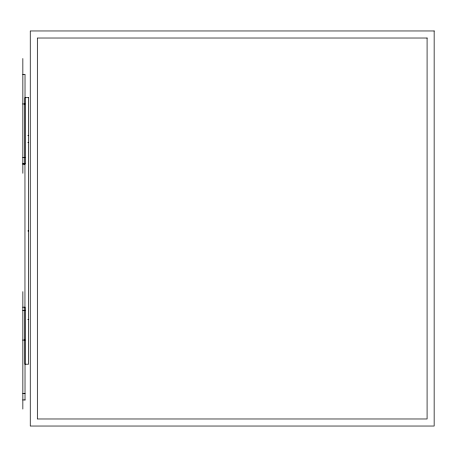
<?xml version="1.0" encoding="UTF-8"?>
<svg xmlns="http://www.w3.org/2000/svg" width="457" height="457" viewBox="0 0 457 457"><rect width="100%" height="100%" fill="white"/><g stroke="black" fill="none" stroke-linecap="round" stroke-linejoin="round"><path stroke-width="0.69" d="M22.85 74.337L25.026 74.342L25.026 164.057L22.85 164.063M22.85 103.962L25.026 103.962M27.814 135.398L28.528 135.398M27.814 142.464L28.528 142.464M22.85 157.465L25.026 157.465M22.85 163.846L25.026 163.846M27.814 230.945L28.528 230.945M22.85 307.184L25.026 307.184L25.026 400.086M22.85 310.446L25.026 310.446M27.814 319.42L28.528 319.42M22.85 340.065L25.026 340.065M22.85 393.568L25.026 393.568M22.85 399.944L25.026 399.944M22.85 58.536L22.85 173.254M22.85 291.675L22.85 409.066M434.15 30.962L30.253 30.962L30.253 426.038L434.15 426.038L434.15 30.962M427.084 38.022L37.32 38.022L37.32 418.978L427.084 418.978L427.084 38.022M28.528 97.678L24.958 97.678L24.958 364.206L28.528 364.206L28.528 97.678"/></g></svg>
